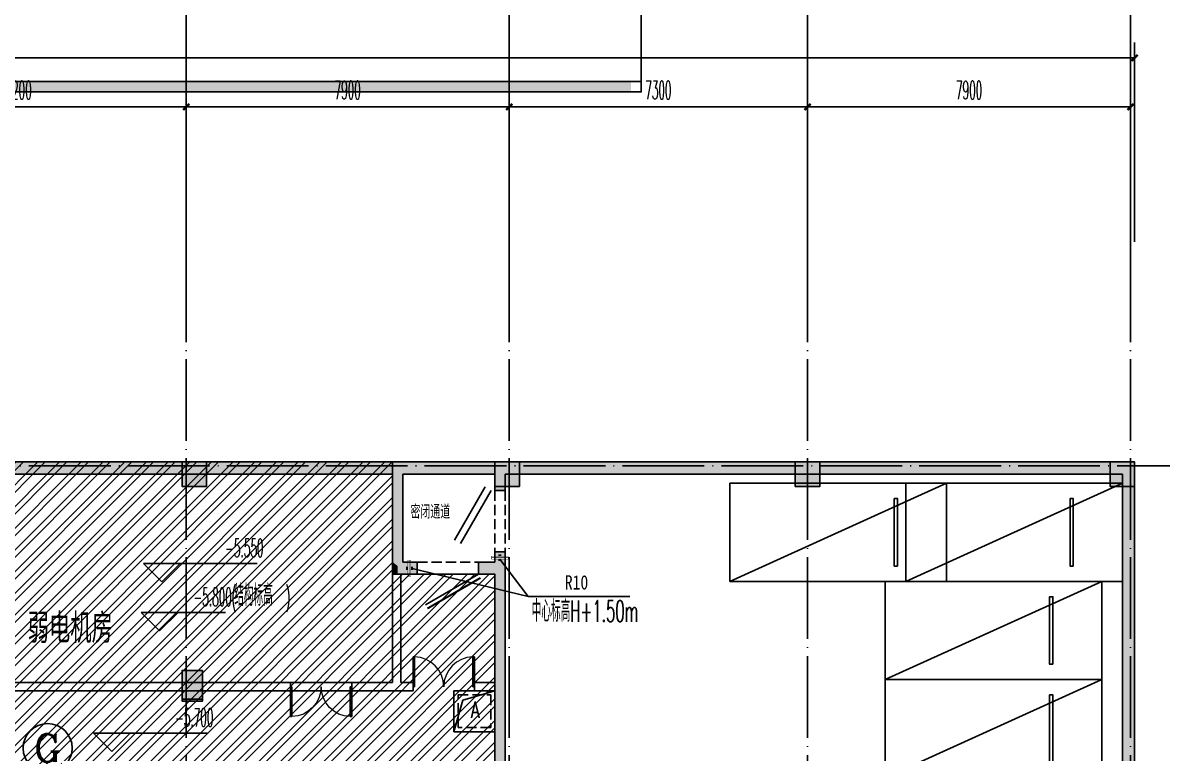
# Model space of a CAD drawing. Extents: x -888467 to -675969, y -675351 to -419232.
# Drawn here: x -744836 to -716964, y -460964 to -443100 of the extents above; entities that cross this region are included whole.
import ezdxf
from ezdxf.enums import TextEntityAlignment as Align

# ---------------------------------------------------------------- set-up
doc = ezdxf.new("R2010")
doc.units = 0
doc.header["$LTSCALE"] = 1000
for name, pattern in [('__DASH', [0.35, 0.25, -0.1]), ('DASH', [0.35, 0.25, -0.1]), ('DOTE', [2.42, 2, -0.2, 0.02, -0.2])]:
    doc.linetypes.add(name, pattern=pattern)
doc.layers.get('0').update_dxf_attribs({"linetype": 'CONTINUOUS'})
doc.layers.get('Defpoints').update_dxf_attribs({"linetype": 'CONTINUOUS'})
for name, color, linetype in [('A-Pkng-Bdry', 132, 'CONTINUOUS'), ('A-WALL-PATT', 252, 'CONTINUOUS'), ('ACS_COM', 7, 'CONTINUOUS'), ('ACS_COM_BZ', 3, 'CONTINUOUS'), ('ACS_SFG_FM', 3, 'CONTINUOUS'), ('AXIS', 3, 'CONTINUOUS'), ('AXIS_TEXT', 7, 'CONTINUOUS'), ('DIM_LEAD', 3, 'CONTINUOUS'), ('DOTE', 252, 'CONTINUOUS'), ('DUCT-送风标注', 3, 'CONTINUOUS'), ('PUB_HATCH', 8, 'CONTINUOUS'), ('停车', 32, 'CONTINUOUS'), ('公用-影线', 8, 'CONTINUOUS'), ('建筑-墙体', 2, 'CONTINUOUS'), ('建筑层', 253, 'CONTINUOUS'), ('结构柱子', 253, 'CONTINUOUS'), ('风量标注', 3, 'CONTINUOUS')]:
    doc.layers.add(name, color=color, linetype=linetype)
doc.styles.add('-黑体', font='', dxfattribs={"width": 0.8})
doc.styles.add('_TCH_AXIS', font='COMPLEX', dxfattribs={"bigfont": 'GBCBIG'})
doc.styles.add('_TCH_DIM', font='simplex.shx', dxfattribs={"width": 0.6, "bigfont": 'gbcbig.shx'})
doc.styles.add('_TCH_DIM_T3', font='simplex.shx', dxfattribs={"width": 0.423529, "bigfont": 'gbcbig.shx'})
doc.styles.add('COMPLEX', font='COMPLEX')
doc.styles.add('HZF', font='simplex.shx', dxfattribs={"width": 0.5, "bigfont": 'gbcbig.shx'})
doc.styles.get("Standard").update_dxf_attribs({"font": 'GBENOR', "bigfont": 'GBCBIG'})
doc.styles.add('房间名称', font='simplex.shx', dxfattribs={"width": 0.75, "bigfont": 'gbcbig.shx'})
doc.styles.get('-黑体').set_extended_font_data('SimHei')
doc.dimstyles.new('_TCH_ARCH&&150', dxfattribs={"dimtxt": 446.25, "dimasz": 150, "dimexe": 375, "dimexo": 450, "dimgap": 189.375, "dimtad": 1, "dimdec": 0, "dimzin": 0, "dimdsep": 46, "dimtxsty": '_TCH_DIM_T3', "dimblk": 'ARCHTICK', "dimcen": 0.09, "dimclrt": 7, "dimazin": 2, "dimtfac": 1, "dimtdec": 0, "dimtix": 1, "dimtmove": 2, "dimatfit": 3, "dimfxl": 1, "dimtolj": 1, "dimtzin": 0, "dimarcsym": 0})

# ---------------------------------------------------------------- blocks, each defined once
blk = doc.blocks.new('ltcw')
at = {"layer": 'A-Pkng-Bdry', "color": 252}
blk.add_line((28605, 362729), (26205, 357429), dxfattribs=at)
for points in [[(28605, 357429), (26205, 357429), (26205, 362729), (28605, 362729)], [(28231, 358629), (26580, 358629), (26580, 358710), (28231, 358710)]]:
    blk.add_lwpolyline(points, close=True, dxfattribs=at)
blk = doc.blocks.new('_ArchTick')
at = {"color": 0, "linetype": 'ByBlock', "const_width": 0.4}
blk.add_lwpolyline([(-0.5, -0.5), (0.5, 0.5)], dxfattribs=at)
blk = doc.blocks.new('*D106')
at = {"layer": 'AXIS', "color": 0, "lineweight": -2, "transparency": 16777216}
for p, q in [((-740839, -448458), (-740839, -444783)), ((-732939, -448458), (-732939, -444783)), ((-740839, -445158), (-732939, -445158))]:
    blk.add_line(p, q, dxfattribs=at)
at = {"layer": 'Defpoints', "color": 0, "transparency": 16777216}
for p in [(-732939, -445158), (-740839, -448908), (-732939, -448908)]:
    blk.add_point(p, dxfattribs=at)
at = {"layer": 'AXIS', "color": 0, "lineweight": -2, "transparency": 16777216, "xscale": 150, "yscale": 150, "zscale": 150, "rotation": 180}
blk.add_blockref('_ArchTick', (-740839, -445158), dxfattribs=at)
at = {"layer": 'AXIS', "color": 0, "lineweight": -2, "transparency": 16777216, "xscale": 150, "yscale": 150, "zscale": 150}
blk.add_blockref('_ArchTick', (-732939, -445158), dxfattribs=at)
at = {"layer": 'AXIS', "color": 7, "transparency": 16777216, "insert": (-736889, -444746), "char_height": 446.2, "attachment_point": 5, "style": '_TCH_DIM_T3'}
blk.add_mtext('\\A1;7900', dxfattribs=at)
blk = doc.blocks.new('A$C10362422')
at = {"layer": '公用-影线'}
blk.add_hatch(color=256, dxfattribs=at).paths.add_polyline_path([(-23607, 12676), (3273, 12676), (3273, 12926), (-23607, 12926)])
blk.add_lwpolyline([(12673, 12676), (12823, 12676), (12823, 17676), (-23858, 17676), (-23858, 12676), (3273, 12676)])
at = {"layer": '建筑-墙体'}
for p, q in [((-23858, 12926), (3273, 12926)), ((-23858, 12676), (3273, 12676))]:
    blk.add_line(p, q, dxfattribs=at)
blk = doc.blocks.new('sdasd')
at = {"layer": 'ACS_SFG_FM', "const_width": 75}
for points in [[(7826135, 21208926), (7826182, 21208926)], [(7826305, 21208926), (7826257, 21208926)]]:
    blk.add_lwpolyline(points, dxfattribs=at)
at = {"layer": 'DUCT-送风标注', "const_width": 10}
blk.add_lwpolyline([(7826257, 21209128), (7826257, 21208724), (7826182, 21208724), (7826182, 21209128)], close=True, dxfattribs=at)
blk.add_lwpolyline([(7826220, 21209128), (7826220, 21208724)], dxfattribs=at)
blk = doc.blocks.new('A$C2B1B7B0A')
at = {"layer": '结构柱子'}
h = blk.add_hatch(color=253, dxfattribs=at)
h.dxf.hatch_style = 1
h.paths.add_polyline_path([(116300, 46500), (115700, 46500), (115700, 45900), (116300, 45900)])
h = blk.add_hatch(color=253, dxfattribs=at)
h.dxf.hatch_style = 1
h.paths.add_polyline_path([(123950, 46500), (123350, 46500), (123350, 45900), (123950, 45900)])
h = blk.add_hatch(color=253, dxfattribs=at)
h.dxf.hatch_style = 1
h.paths.add_polyline_path([(131300, 46500), (130700, 46500), (130700, 45900), (131300, 45900)])
h = blk.add_hatch(color=253, dxfattribs=at)
h.dxf.hatch_style = 1
h.paths.add_polyline_path([(139000, 46500), (138400, 46500), (138400, 45900), (139000, 45900)])
h = blk.add_hatch(color=253, dxfattribs=at)
h.dxf.hatch_style = 1
h.paths.add_polyline_path([(116200, 40700), (116200, 41400), (115700, 41400), (115700, 40700)])
at = {"layer": '结构柱子', "color": 253}
for points in [[(115700, 46500), (116300, 46500), (116300, 45900), (115700, 45900)], [(123350, 46500), (123950, 46500), (123950, 45900), (123350, 45900)], [(130700, 46500), (131300, 46500), (131300, 45900), (130700, 45900)], [(138400, 46500), (139000, 46500), (139000, 45900), (138400, 45900)], [(116200, 41400), (115700, 41400), (115700, 40700), (116200, 40700)]]:
    blk.add_lwpolyline(points, close=True, dxfattribs=at)
blk = doc.blocks.new('*D630')
at = {"layer": 'AXIS', "color": 0, "lineweight": -2, "transparency": 16777216}
for p, q in [((-749039, -448458), (-749039, -444783)), ((-740839, -448458), (-740839, -444783)), ((-749039, -445158), (-740839, -445158))]:
    blk.add_line(p, q, dxfattribs=at)
at = {"layer": 'Defpoints', "color": 0, "transparency": 16777216}
for p in [(-740839, -445158), (-749039, -448908), (-740839, -448908)]:
    blk.add_point(p, dxfattribs=at)
at = {"layer": 'AXIS', "color": 0, "lineweight": -2, "transparency": 16777216, "xscale": 150, "yscale": 150, "zscale": 150, "rotation": 180}
blk.add_blockref('_ArchTick', (-749039, -445158), dxfattribs=at)
at = {"layer": 'AXIS', "color": 0, "lineweight": -2, "transparency": 16777216, "xscale": 150, "yscale": 150, "zscale": 150}
blk.add_blockref('_ArchTick', (-740839, -445158), dxfattribs=at)
at = {"layer": 'AXIS', "color": 7, "transparency": 16777216, "insert": (-744939, -444746), "char_height": 446.2, "attachment_point": 5, "style": '_TCH_DIM_T3'}
blk.add_mtext('\\A1;8200', dxfattribs=at)
blk = doc.blocks.new('*D631')
at = {"layer": 'AXIS', "color": 0, "lineweight": -2, "transparency": 16777216}
for p, q in [((-740839, -448458), (-740839, -444783)), ((-732939, -448458), (-732939, -444783)), ((-740839, -445158), (-732939, -445158))]:
    blk.add_line(p, q, dxfattribs=at)
at = {"layer": 'Defpoints', "color": 0, "transparency": 16777216}
for p in [(-732939, -445158), (-740839, -448908), (-732939, -448908)]:
    blk.add_point(p, dxfattribs=at)
at = {"layer": 'AXIS', "color": 0, "lineweight": -2, "transparency": 16777216, "xscale": 150, "yscale": 150, "zscale": 150, "rotation": 180}
blk.add_blockref('_ArchTick', (-740839, -445158), dxfattribs=at)
at = {"layer": 'AXIS', "color": 0, "lineweight": -2, "transparency": 16777216, "xscale": 150, "yscale": 150, "zscale": 150}
blk.add_blockref('_ArchTick', (-732939, -445158), dxfattribs=at)
at = {"layer": 'AXIS', "color": 7, "transparency": 16777216, "insert": (-736889, -444746), "char_height": 446.2, "attachment_point": 5, "style": '_TCH_DIM_T3'}
blk.add_mtext('\\A1;7900', dxfattribs=at)
blk = doc.blocks.new('*D632')
at = {"layer": 'AXIS', "color": 0, "lineweight": -2, "transparency": 16777216}
for p, q in [((-732939, -448458), (-732939, -444783)), ((-725639, -448458), (-725639, -444783)), ((-732939, -445158), (-725639, -445158))]:
    blk.add_line(p, q, dxfattribs=at)
at = {"layer": 'Defpoints', "color": 0, "transparency": 16777216}
for p in [(-725639, -445158), (-732939, -448908), (-725639, -448908)]:
    blk.add_point(p, dxfattribs=at)
at = {"layer": 'AXIS', "color": 0, "lineweight": -2, "transparency": 16777216, "xscale": 150, "yscale": 150, "zscale": 150, "rotation": 180}
blk.add_blockref('_ArchTick', (-732939, -445158), dxfattribs=at)
at = {"layer": 'AXIS', "color": 0, "lineweight": -2, "transparency": 16777216, "xscale": 150, "yscale": 150, "zscale": 150}
blk.add_blockref('_ArchTick', (-725639, -445158), dxfattribs=at)
at = {"layer": 'AXIS', "color": 7, "transparency": 16777216, "insert": (-729289, -444746), "char_height": 446.2, "attachment_point": 5, "style": '_TCH_DIM_T3'}
blk.add_mtext('\\A1;7300', dxfattribs=at)
blk = doc.blocks.new('*D633')
at = {"layer": 'AXIS', "color": 0, "lineweight": -2, "transparency": 16777216}
for p, q in [((-725639, -448458), (-725639, -444783)), ((-717739, -448458), (-717739, -444783)), ((-725639, -445158), (-717739, -445158))]:
    blk.add_line(p, q, dxfattribs=at)
at = {"layer": 'Defpoints', "color": 0, "transparency": 16777216}
for p in [(-717739, -445158), (-725639, -448908), (-717739, -448908)]:
    blk.add_point(p, dxfattribs=at)
at = {"layer": 'AXIS', "color": 0, "lineweight": -2, "transparency": 16777216, "xscale": 150, "yscale": 150, "zscale": 150, "rotation": 180}
blk.add_blockref('_ArchTick', (-725639, -445158), dxfattribs=at)
at = {"layer": 'AXIS', "color": 0, "lineweight": -2, "transparency": 16777216, "xscale": 150, "yscale": 150, "zscale": 150}
blk.add_blockref('_ArchTick', (-717739, -445158), dxfattribs=at)
at = {"layer": 'AXIS', "color": 7, "transparency": 16777216, "insert": (-721689, -444746), "char_height": 446.2, "attachment_point": 5, "style": '_TCH_DIM_T3'}
blk.add_mtext('\\A1;7900', dxfattribs=at)
blk = doc.blocks.new('*D654')
at = {"layer": 'AXIS', "color": 0, "lineweight": -2, "transparency": 16777216}
for p, q in [((-856639, -448458), (-856639, -443583)), ((-717639, -448458), (-717639, -443583)), ((-856639, -443958), (-717639, -443958))]:
    blk.add_line(p, q, dxfattribs=at)
at = {"layer": 'Defpoints', "color": 0, "transparency": 16777216}
for p in [(-717639, -443958), (-856639, -448908), (-717639, -448908)]:
    blk.add_point(p, dxfattribs=at)
at = {"layer": 'AXIS', "color": 0, "lineweight": -2, "transparency": 16777216, "xscale": 150, "yscale": 150, "zscale": 150, "rotation": 180}
blk.add_blockref('_ArchTick', (-856639, -443958), dxfattribs=at)
at = {"layer": 'AXIS', "color": 0, "lineweight": -2, "transparency": 16777216, "xscale": 150, "yscale": 150, "zscale": 150}
blk.add_blockref('_ArchTick', (-717639, -443958), dxfattribs=at)
at = {"layer": 'AXIS', "color": 7, "transparency": 16777216, "insert": (-787139, -443546), "char_height": 446.2, "attachment_point": 5, "style": '_TCH_DIM_T3'}
blk.add_mtext('\\A1;139000', dxfattribs=at)
blk = doc.blocks.new('$DorLib2D$00000002')
for p, q in [((-0.5, 0), (-0.5, 0.4875)), ((-0.475, 0.4875), (-0.5, 0.4875)), ((-0.475, 0), (-0.475, 0.4875)), ((0.475, 0), (0.475, 0.4875)), ((0.475, 0.4875), (0.5, 0.4875)), ((0.5, 0), (0.5, 0.4875)), ((-0.5, 0), (-0.475, 0)), ((0.5, 0), (0.475, 0))]:
    blk.add_line(p, q)
at = {"lineweight": 13}
for centre, start, end in [((-0.4875, 0), 0, 88.53072), ((0.4875, 0), 91.46928, 180)]:
    blk.add_arc(centre, 0.4875, start, end, dxfattribs=at)
blk = doc.blocks.new('$DorLib2D$00000193')
at = {"color": 0}
blk.add_line((-0.5, 0.1), (0.366, 0.6), dxfattribs=at)
at = {"color": 0, "const_width": 0.0333}
blk.add_lwpolyline([(-0.533, 0.158), (0.333, 0.658)], dxfattribs=at)
blk = doc.blocks.new('$DorLib2D$00000180')
at = {"color": 0}
for p, q in [((-0.557, 0.242), (0.309, 0.742)), ((-0.5, 0.143), (0.366, 0.643))]:
    blk.add_line(p, q, dxfattribs=at)
blk = doc.blocks.new('_AXISO')
blk.add_circle((0, 0), 0.5)
at = {"layer": 'AXIS_TEXT', "style": 'COMPLEX', "width": 1.041667}
blk.add_attdef('A', text='', height=0.56, dxfattribs=at).set_placement((-0.25, -0.28), (0.25, -0.28), align=Align.FIT)

msp = doc.modelspace()

# ---------------------------------------------------------------- hatches: boundary and pattern name
at = {"layer": 'A-WALL-PATT'}
for points in [[(-735664.1, -454038.7), (-735789.1, -454138.7), (-735789.1, -456288.7), (-735664.1, -456388.7), (-735539.1, -456288.7), (-735539.1, -454138.7)], [(-733289.1, -454138.7), (-733289.1, -454538.7), (-733039.1, -454538.7), (-733039.1, -454138.7), (-733164.1, -454038.7)], [(-733039.1, -456388.7), (-733039.1, -456038.7), (-733289.1, -456038.7), (-733289.1, -456288.7), (-733205.8, -456422.1)], [(-733205.8, -456422.1), (-733289.1, -456588.7), (-733289.1, -459338.7), (-733039.1, -459338.7), (-733039.1, -456388.7)], [(-733039.1, -459338.7), (-733289.1, -459338.7), (-733289.1, -461738.7), (-733039.1, -461738.7)]]:
    msp.add_hatch(color=256, dxfattribs=at).paths.add_polyline_path(points)
at = {"layer": 'PUB_HATCH'}
for points in [[(-749039.1, -453838.7), (-749039.1, -454138.7), (-735789.1, -454138.7), (-735664.1, -454038.7), (-735664.1, -453838.7)], [(-735664.1, -454038.7), (-735539.1, -454138.7), (-733289.1, -454138.7), (-733164.1, -454038.7), (-733164.1, -453838.7), (-735664.1, -453838.7)], [(-733164.1, -454038.7), (-733039.1, -454138.7), (-717939.1, -454138.7), (-717639.1, -453838.7), (-733164.1, -453838.7)], [(-717639.1, -453838.7), (-717939.1, -454138.7), (-717939.1, -490038.7), (-717639.1, -490338.7)], [(-735789.1, -456588.7), (-735664.1, -456588.7), (-735664.1, -456388.7), (-735789.1, -456288.7)], [(-735664.1, -456588.7), (-735189.1, -456588.7), (-735189.1, -456288.7), (-735539.1, -456288.7), (-735664.1, -456388.7)], [(-733289.1, -456288.7), (-733689.1, -456288.7), (-733689.1, -456588.7), (-733289.1, -456588.7), (-733205.8, -456422.1)]]:
    msp.add_hatch(color=256, dxfattribs=at).paths.add_polyline_path(points)
at = {"layer": '建筑层'}
h = msp.add_hatch(dxfattribs=at)
h.set_pattern_fill('金属', color=253, scale=150)
h.set_pattern_definition([(45, (-2303341.2, -1522689.87), (-265.16504, 265.16504), []), (45, (-2303164.44, -1522689.87), (-265.16504, 265.16504), [])])
h.paths.add_polyline_path([(-757089.1, -461338.7), (-757089.1, -453838.7), (-735789.1, -453838.7), (-735789.1, -456588.7), (-733289.1, -456588.7), (-733289.1, -475388.7), (-746689.1, -475388.7), (-746689.1, -464588.7), (-748939.1, -464588.7), (-748939.1, -461338.7)])
h.paths.add_polyline_path([(-735039.1, -464588.7), (-741439.1, -464588.7), (-741439.1, -461638.7), (-735039.1, -461638.7)], flags=16)
h = msp.add_hatch(color=253, dxfattribs=at)
h.dxf.hatch_style = 1
h.paths.add_polyline_path([(-740339.1, -453838.7), (-740939.1, -453838.7), (-740939.1, -454438.7), (-740339.1, -454438.7)])
h = msp.add_hatch(color=253, dxfattribs=at)
h.dxf.hatch_style = 1
h.paths.add_polyline_path([(-732689.1, -453838.7), (-733289.1, -453838.7), (-733289.1, -454438.7), (-732689.1, -454438.7)])
h = msp.add_hatch(color=253, dxfattribs=at)
h.dxf.hatch_style = 1
h.paths.add_polyline_path([(-725339.1, -453838.7), (-725939.1, -453838.7), (-725939.1, -454438.7), (-725339.1, -454438.7)])
h = msp.add_hatch(color=253, dxfattribs=at)
h.dxf.hatch_style = 1
h.paths.add_polyline_path([(-717639.1, -453838.7), (-718239.1, -453838.7), (-718239.1, -454438.7), (-717639.1, -454438.7)])
h = msp.add_hatch(color=253, dxfattribs=at)
h.dxf.hatch_style = 1
h.paths.add_polyline_path([(-740439.1, -459688.7), (-740439.1, -458938.7), (-740939.1, -458938.7), (-740939.1, -459688.7)])

# ---------------------------------------------------------------- linework, layer by layer
at = {"layer": 'ACS_COM_BZ'}
msp.add_line((-732473, -457127.8, 360), (-729991, -457127.8, 360), dxfattribs=at)
at = {"layer": 'AXIS'}
for p, q in [((-740839.1, -448908.1), (-740839.1, -442908.1)), ((-732939.1, -448908.1), (-732939.1, -442908.1)), ((-725639.1, -448908.1), (-725639.1, -442908.1)), ((-717739.1, -448908.1), (-717739.1, -442908.1))]:
    msp.add_line(p, q, dxfattribs=at)
at = {"layer": 'DOTE', "linetype": 'DOTE'}
for p, q in [((-740839.1, -448908.1), (-740839.1, -497433.1)), ((-732939.1, -448908.1), (-732939.1, -497433.1)), ((-725639.1, -448908.1), (-725639.1, -497433.1)), ((-717739.1, -448908.1), (-717739.1, -497433.1)), ((-860846.2, -453938.7), (-713239.1, -453938.7))]:
    msp.add_line(p, q, dxfattribs=at)
at = {"layer": '建筑层', "color": 253}
for p, q in [((-749039.1, -453838.7), (-735664.1, -453838.7)), ((-735664.1, -453838.7), (-733164.1, -453838.7)), ((-733164.1, -453838.7), (-717639.1, -453838.7)), ((-717639.1, -453838.7), (-717639.1, -490338.7)), ((-749039.1, -454138.7), (-735789.1, -454138.7)), ((-735789.1, -454138.7), (-735789.1, -456288.7)), ((-735539.1, -454138.7), (-735539.1, -456288.7)), ((-735539.1, -454138.7), (-733289.1, -454138.7)), ((-733289.1, -454138.7), (-733289.1, -454538.7)), ((-733039.1, -454138.7), (-717939.1, -454138.7)), ((-733039.1, -454538.7), (-733039.1, -454138.7)), ((-717939.1, -454138.7), (-717939.1, -490038.7)), ((-733289.1, -454538.7), (-733039.1, -454538.7)), ((-733039.1, -456038.7), (-733289.1, -456038.7)), ((-733289.1, -456038.7), (-733289.1, -456288.7)), ((-733039.1, -456388.7), (-733039.1, -456038.7)), ((-741432.8, -456775.3), (-741882.8, -456325.3)), ((-741882.8, -456325.3), (-739104.1, -456325.3)), ((-741432.8, -456775.3), (-740982.8, -456325.3)), ((-735789.1, -456288.7), (-735789.1, -456288.7)), ((-735789.1, -456288.7), (-735789.1, -456588.7)), ((-735189.1, -456288.7), (-735539.1, -456288.7)), ((-735189.1, -456588.7), (-735189.1, -456288.7)), ((-733289.1, -456288.7), (-733689.1, -456288.7)), ((-733689.1, -456288.7), (-733689.1, -456588.7)), ((-733039.1, -456388.7), (-733039.1, -459338.7)), ((-735789.1, -456588.7), (-735789.1, -459238.7)), ((-735789.1, -456588.7), (-735664.1, -456588.7)), ((-735664.1, -456588.7), (-735189.1, -456588.7)), ((-735589.1, -456588.7), (-735589.1, -459238.7)), ((-733689.1, -456588.7), (-733289.1, -456588.7)), ((-733289.1, -456588.7), (-733289.1, -459338.7)), ((-741489.2, -457971.9), (-741939.2, -457521.9)), ((-741939.2, -457521.9), (-739879.2, -457521.9)), ((-741489.2, -457971.9), (-741039.2, -457521.9)), ((-738289.1, -459238.7), (-751289.1, -459238.7)), ((-736789.1, -459238.7), (-738289.1, -459238.7)), ((-738289.1, -459438.7), (-738289.1, -459238.7)), ((-735789.1, -459238.7), (-736789.1, -459238.7)), ((-736789.1, -459238.7), (-736789.1, -459438.7)), ((-735289.1, -459238.7), (-735589.1, -459238.7)), ((-735289.1, -459438.7), (-735289.1, -459238.7)), ((-733289.1, -459238.7), (-733789.1, -459238.7)), ((-733789.1, -459238.7), (-733789.1, -459438.7)), ((-751289.1, -459438.7), (-738289.1, -459438.7)), ((-736789.1, -459438.7), (-738289.1, -459438.7)), ((-736789.1, -459438.7), (-735689.1, -459438.7)), ((-735689.1, -459438.7), (-735289.1, -459438.7)), ((-733789.1, -459438.7), (-733289.1, -459438.7)), ((-733289.1, -459338.7), (-733289.1, -461738.7)), ((-733039.1, -459338.7), (-733039.1, -461738.7)), ((-742657.2, -460920.9), (-743107.2, -460470.9)), ((-743107.2, -460470.9), (-740328.5, -460470.9)), ((-742657.2, -460920.9), (-742207.2, -460470.9))]:
    msp.add_line(p, q, dxfattribs=at)
at = {"layer": '建筑层', "color": 253, "linetype": 'DASH'}
for p, q in [((-733289.1, -454538.7), (-733289.1, -456038.7)), ((-733039.1, -454538.7), (-733039.1, -456038.7)), ((-735189.1, -456288.7), (-733689.1, -456288.7)), ((-735189.1, -456588.7), (-733689.1, -456588.7))]:
    msp.add_line(p, q, dxfattribs=at)
at = {"layer": '建筑层', "color": 253}
for points in [[(-757089.1, -461338.7), (-757089.1, -453838.7), (-735789.1, -453838.7), (-735789.1, -456588.7), (-733289.1, -456588.7), (-733289.1, -475388.7), (-746689.1, -475388.7), (-746689.1, -464588.7), (-748939.1, -464588.7), (-748939.1, -461338.7)], [(-740939.1, -453838.7), (-740339.1, -453838.7), (-740339.1, -454438.7), (-740939.1, -454438.7)], [(-733289.1, -453838.7), (-732689.1, -453838.7), (-732689.1, -454438.7), (-733289.1, -454438.7)], [(-725939.1, -453838.7), (-725339.1, -453838.7), (-725339.1, -454438.7), (-725939.1, -454438.7)], [(-718239.1, -453838.7), (-717639.1, -453838.7), (-717639.1, -454438.7), (-718239.1, -454438.7)], [(-740439.1, -458938.7), (-740939.1, -458938.7), (-740939.1, -459688.7), (-740439.1, -459688.7)], [(-734289.1, -459438.7), (-733289.1, -459438.7), (-733289.1, -460438.7), (-734289.1, -460438.7)], [(-734289.1, -459438.7), (-733289.1, -459438.7), (-733289.1, -460438.7), (-734289.1, -460438.7)], [(-734289.1, -459438.7), (-733289.1, -459438.7), (-733289.1, -460438.7), (-734289.1, -460438.7)]]:
    msp.add_lwpolyline(points, close=True, dxfattribs=at)
msp.add_lwpolyline([(-734289.1, -460438.7), (-734069.5, -459668.3), (-733289.1, -459438.7)], dxfattribs=at)
at = {"layer": '建筑层', "color": 253, "linetype": '__DASH'}
msp.add_lwpolyline([(-734189.1, -459538.7), (-733389.1, -459538.7), (-733389.1, -460338.7), (-734189.1, -460338.7)], close=True, dxfattribs=at)
at = {"layer": '风量标注'}
for p, q in [((-732473, -457127.8, 360), (-733164.1, -456218.5)), ((-735341.5, -456442.5), (-732473, -457127.8, 360))]:
    msp.add_line(p, q, dxfattribs=at)

# ---------------------------------------------------------------- block references
msp.add_blockref('A$C2B1B7B0A', (-856639.1, -500338.7))
at = {"layer": 'AXIS'}
ref = msp.add_blockref('_AXISO', (-744228.1, -460838.7), dxfattribs=dict(at, xscale=1200, yscale=1200, zscale=1200))
ref.add_attrib('A', 'G', dxfattribs={"layer": 'AXIS_TEXT', "height": 678.8, "style": '_TCH_AXIS', "width": 1.166667}).set_placement((-744567.5, -461178.1), (-743888.7, -461178.1), align=Align.FIT)
at = {"layer": 'DIM_LEAD'}
msp.add_blockref('sdasd', (-8561598.8, -21665368.4), dxfattribs=at)
at = {"layer": 'DIM_LEAD', "rotation": 270}
msp.add_blockref('sdasd', (-21942090.1, 7370038.7), dxfattribs=at)
at = {"layer": '停车', "xscale": -1, "rotation": 90}
for p in [(-364809.6, -428158.5), (-360509.6, -428158.5), (-361009.6, -430558.5), (-361009.6, -432958.5)]:
    msp.add_blockref('ltcw', p, dxfattribs=at)
at = {"layer": '建筑层', "color": 253, "xscale": -1}
msp.add_blockref('A$C10362422', (-753566.2, -457465.1), dxfattribs=at)
at = {"layer": '建筑层', "color": 253, "linetype": 'DASH', "yscale": -1500}
for name, p, xscale, zscale, rotation in [('$DorLib2D$00000180', (-733164.1, -455288.7), 1500, 250, 270.0000000074378), ('$DorLib2D$00000193', (-734439.1, -456438.7), -1500, 300, 359.999999999952)]:
    msp.add_blockref(name, p, dxfattribs=dict(at, xscale=xscale, zscale=zscale, rotation=rotation))
at = {"layer": '建筑层', "color": 253, "xscale": -1500, "zscale": 200}
for p, yscale, rotation in [((-734539.1, -459338.7), -1500, 179.9999999946481), ((-737539.1, -459338.7), 1500, 179.9999999946479)]:
    msp.add_blockref('$DorLib2D$00000002', p, dxfattribs=dict(at, yscale=yscale, rotation=rotation))

# ---------------------------------------------------------------- texts
at = {"layer": 'ACS_COM', "lineweight": 0, "style": '-黑体', "width": 0.8}
msp.add_text('R10', height=350, dxfattribs=at).set_placement((-731576.3, -456960.8, 360))
at = {"layer": '建筑层', "color": 253}
msp.add_text('密闭通道', height=337.59, rotation=0, dxfattribs=at).set_placement((-735352.9, -455229))
at = {"layer": '建筑层', "color": 7, "style": '_TCH_DIM'}
for s, height, width, p in [('-5.550', 446.25, 0.423529, (-739884.8, -456167.8)), ('结构标高', 525, 0.6, (-739666.2, -457364.4)), ('-5.800', 446.25, 0.423529, (-740660, -457364.4)), ('(', 446.2, 0.423529, (-739729.2, -457364.4)), (')', 446.2, 0.423529, (-738406.2, -457364.4)), ('-5.700', 446.25, 0.423529, (-741109.2, -460313.4))]:
    msp.add_text(s, height=height, dxfattribs=dict(at, width=width)).set_placement(p)
at = {"layer": '建筑层', "color": 253}
msp.add_text('弱电机房', height=723.4, dxfattribs=at).set_placement((-744715.9, -458269.6))
at = {"layer": '建筑层', "color": 253, "style": '房间名称', "width": 0.675}
msp.add_text('A', height=400, dxfattribs=at).set_placement((-733870.7, -460101.7))
at = {"layer": '风量标注', "style": 'HZF', "width": 0.5}
msp.add_text('中心标高H+1.50m', height=525, dxfattribs=at).set_placement((-732388.8, -457750.9, 3991.3))

# ---------------------------------------------------------------- dimensions: what is measured, and where the dimension line sits
at = {"layer": 'AXIS'}
for p1, p2, distance, picture, middle in [((-856639.1, -448908.1), (-717639.1, -448908.1), 4950, '*D654', (-787139.1, -443545.6)), ((-749039.1, -448908.1), (-740839.1, -448908.1), 3750, '*D630', (-744939.1, -444745.6)), ((-740839.1, -448908.1), (-732939.1, -448908.1), 3750, '*D106', (-736889.1, -444745.6)), ((-740839.1, -448908.1), (-732939.1, -448908.1), 3750, '*D631', (-736889.1, -444745.6)), ((-732939.1, -448908.1), (-725639.1, -448908.1), 3750, '*D632', (-729289.1, -444745.6)), ((-725639.1, -448908.1), (-717739.1, -448908.1), 3750, '*D633', (-721689.1, -444745.6))]:
    dim = msp.add_aligned_dim(p1=p1, p2=p2, distance=distance, dimstyle='_TCH_ARCH&&150', dxfattribs=at)
    dim.commit()
    dim.dimension.update_dxf_attribs({"geometry": picture, "text_midpoint": middle})

doc.saveas('drawing.dxf')
